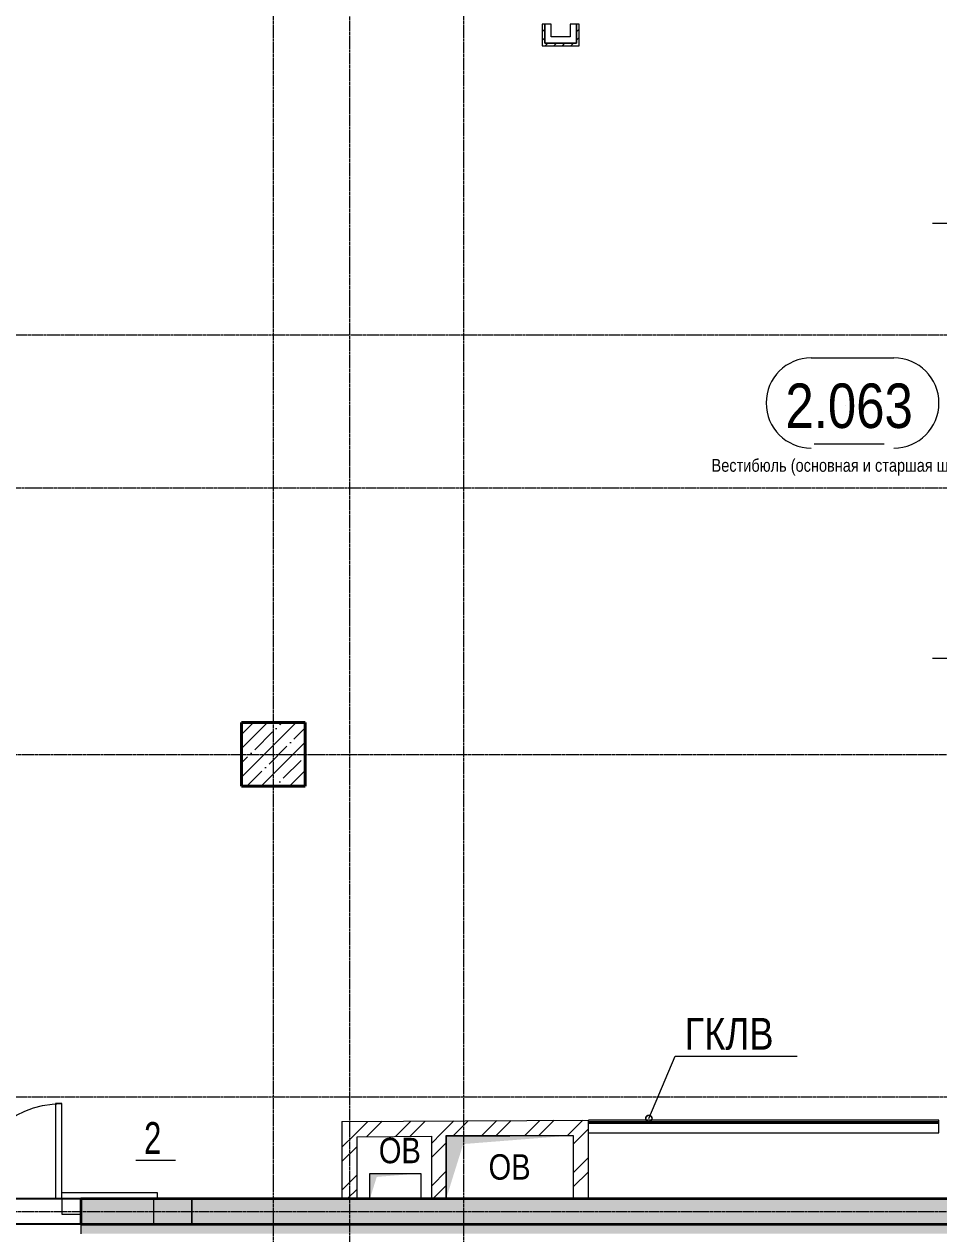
# Model space of a CAD drawing. Header units: millimetres. Extents: x -65509 to 912790, y 446 to 713294.
# Drawn here: x 245533 to 252735, y 196400 to 205925 of the extents above; entities that cross this region are included whole.
import ezdxf
from ezdxf import colors
from ezdxf.entities.mleader import LeaderData, LeaderLine
from ezdxf.enums import TextEntityAlignment as Align
from ezdxf.math import Vec2, Vec3

# ---------------------------------------------------------------- set-up
doc = ezdxf.new("R2010")
doc.units = ezdxf.units.MM
doc.linetypes.add('CENTER2', pattern=[28.575, 19.05, -3.175, 3.175, -3.175])
doc.linetypes.add('HIDDEN2', pattern=[4.7625, 3.175, -1.5875])
doc.layers.get('Defpoints').update_dxf_attribs({"color": 250})
for name, color, linetype, lineweight in [('АР_Area', 250, 'Continuous', 5), ('АР_Двери_витраж', 250, 'Continuous', 9), ('АР_Колонны', 250, 'Continuous', 30), ('АР_Отв. марка', 250, 'Continuous', 9), ('АР_Стены ГКЛ', 250, 'Continuous', 15), ('АР_Стены ЖБ', 250, 'Continuous', 35), ('АР_Стены кирпич', 250, 'Continuous', 20), ('АР_Стены_дефшов', 250, 'Continuous', 0), ('АР_Штриховка', 250, 'Continuous', 0), ('Зашивки ГКЛ на всю высоту', 250, 'Continuous', 25), ('ОВ_Отопление', 250, 'Continuous', 5), ('ОВ_Шахты', 250, 'Continuous', 5), ('Размеры зашивки ГКЛ', 250, 'Continuous', 0), ('РД_Оси_100', 250, 'Continuous', 0), ('СС_Отверстия', 250, 'Continuous', 9)]:
    doc.layers.add(name, color=color, linetype=linetype, lineweight=lineweight)
doc.layers.add('РД_Витраж_вн', color=250, linetype='Continuous')
doc.styles.add('Arial0', font='arial.ttf')
doc.styles.add('style1', font='ARIALN.TTF')
pattern_1 = [(45, (142195.16, 127275.07), (-112.2532, 112.2532), []), (45, (142307.41, 127275.07), (-112.2532, 112.2532), [198.4375, -39.6875, 0, -39.6875])]
pattern_2 = [(45, (142195.16, 127275.07), (-168.3798, 168.3798), []), (45, (142307.4, 127275.07), (-168.3798, 168.3798), [])]

# ---------------------------------------------------------------- blocks, each defined once
blk = doc.blocks.new('СОШ_2200_АР_ОСИ_М100_28.05.24')
at = {"layer": 'РД_Оси_100', "linetype": 'CENTER2'}
for p, q in [((119910, 76200), (-5954.958, 76200)), ((-5954.958, 75000), (119910, 75000)), ((89599.446, 72900), (119910, 72900))]:
    blk.add_line(p, q, dxfattribs=at)
for points in [[(105300, -6155), (105300, 139938.679)], [(105900, 139938.679), (105900, -6155)], [(106800, -6155), (106800, 139938.679)], [(119910, 70200), (-5954.958, 70200)], [(94200, 69300), (119410, 69300), (119910, 69450)]]:
    blk.add_lwpolyline(points, dxfattribs=at)
blk = doc.blocks.new('otv')
at = {"linetype": 'Continuous'}
blk.add_lwpolyline([(0, -1), (0, 0), (1, 0), (1, -1)], close=True, dxfattribs=at)
blk.add_solid([(0, -1), (0, 0), (0.1346, -0.1366), (1, 0)], dxfattribs=at)
blk = doc.blocks.new('_DotSmall')
at = {"color": 0, "linetype": 'ByBlock', "const_width": 0.5}
blk.add_lwpolyline([(-0.0625, 0, 1), (0.0625, 0, 1)], format="xyb", close=True, dxfattribs=at)
blk = doc.blocks.new('MOK-МаркаПом_овал_ареал')
for p, q in [((-2.986, 3.764), (3.522, 3.764)), ((-2.75, -3), (2.75, -3))]:
    blk.add_line(p, q)
for centre, radius, start, end in [((-2.986, 0.215), 3.55, 90, 270), ((3.522, 0.215), 3.55, 270, 90), ((-7.411, 0), 7.161, 0, 0.00095)]:
    blk.add_arc(centre, radius, start, end)
at = {"color": 0, "style": 'style1'}
blk.add_attdef('АР-ПОМЕЩЕНИЕ:НОМЕР', text='', height=3, dxfattribs=at).set_placement((0.261, 0), align=Align.MIDDLE)
blk = doc.blocks.new('MOK-МаркаПроема инж.')
blk.add_line((-1.328, -1.754), (1.802, -1.754))
at = {"color": 0, "style": 'Arial0', "width": 0.7}
blk.add_attdef('АР-ПРОЕМ:Коробка', text='', height=2.5, dxfattribs=at).set_placement((0, 0), align=Align.MIDDLE)

msp = doc.modelspace()

# ---------------------------------------------------------------- hatches: boundary and pattern name
at = {"layer": 'АР_Стены ГКЛ', "linetype": 'Continuous', "lineweight": 0}
h = msp.add_hatch(dxfattribs=at)
h.set_pattern_fill('ANSI31', color=256, scale=15, style=0)
h.set_pattern_definition([(45, (142195.157, 127275.073), (-33.67596, 33.67596), [])])
h.paths.add_polyline_path([(249612.901, 205755.073), (249632.901, 205775.073), (249632.901, 205925.073), (249612.901, 205925.073)], flags=0)
h = msp.add_hatch(dxfattribs=at)
h.set_pattern_fill('ANSI31', color=256, scale=15, angle=-360, style=0)
h.set_pattern_definition([(45, (142195.157, 127275.073), (-33.67596, 33.67596), [])])
h.paths.add_polyline_path([(249902.901, 205925.073), (249882.901, 205925.073), (249882.901, 205775.073), (249902.901, 205755.073)], flags=0)
h = msp.add_hatch(dxfattribs=at)
h.set_pattern_fill('ANSI31', color=256, scale=15, angle=-360, style=0)
h.set_pattern_definition([(45, (142195.157, 127275.073), (-33.67596, 33.67596), [])])
h.paths.add_polyline_path([(249902.901, 205755.073), (249882.901, 205775.073), (249632.901, 205775.073), (249612.901, 205755.073)], flags=0)
at = {"layer": 'АР_Штриховка', "linetype": 'Continuous', "lineweight": 5}
h = msp.add_hatch(dxfattribs=at)
h.set_pattern_fill('ANSI35', color=256, scale=25, style=0)
h.set_pattern_definition(pattern_1)
h.paths.add_polyline_path([(247245.157, 199925.073), (247745.157, 199925.073), (247745.157, 200425.073), (247245.157, 200425.073)], flags=0)
at = {"layer": 'АР_Штриховка', "linetype": 'Continuous', "lineweight": 0}
h = msp.add_hatch(dxfattribs=at)
h.set_pattern_fill('ANSI32', color=256, scale=25, style=0)
h.set_pattern_definition([(45, (142195.16, 127275.07), (-168.3798, 168.3798), []), (45, (142307.4, 127275.07), (-168.3798, 168.3798), [])])
h.paths.add_polyline_path([(248034.408, 197284.026), (248154.408, 197164.719), (248739.014, 197168.103), (248818.782, 197198.566), (248858.319, 197288.796)], flags=0)
h.paths.add_polyline_path([(248858.319, 197288.796), (248818.782, 197198.566), (248859.014, 197168.798), (249855.157, 197174.565), (249975.157, 197295.262)], flags=0)
h = msp.add_hatch(dxfattribs=at)
h.set_pattern_fill('ANSI32', color=256, scale=25, angle=-360, style=0)
h.set_pattern_definition(pattern_2)
h.paths.add_polyline_path([(248154.408, 197164.719), (248034.408, 197284.026), (248034.408, 196675.073), (248154.408, 196675.073)], flags=0)
h = msp.add_hatch(dxfattribs=at)
h.set_pattern_fill('ANSI32', color=256, scale=25, angle=-360, style=0)
h.set_pattern_definition(pattern_2)
h.paths.add_polyline_path([(249975.157, 197295.262), (249855.157, 197174.565), (249855.157, 196675.073), (249975.157, 196675.073)], flags=0)
h = msp.add_hatch(dxfattribs=at)
h.set_pattern_fill('ANSI32', color=256, scale=25, style=0)
h.set_pattern_definition([(45, (142195.16, 127275.07), (-168.3798, 168.3798), []), (45, (142307.4, 127275.07), (-168.3798, 168.3798), [])])
h.paths.add_polyline_path([(248739.014, 196675.073), (248859.014, 196675.073), (248859.014, 197168.798), (248818.782, 197198.566), (248739.014, 197168.103)], flags=0)
at = {"layer": 'АР_Штриховка', "linetype": 'Continuous', "lineweight": 5}
h = msp.add_hatch(dxfattribs=at)
h.set_pattern_fill('ANSI35', color=256, scale=25, style=0)
h.set_pattern_definition(pattern_1)
h.paths.add_polyline_path([(240795.157, 196675.073), (240995.157, 196475.073), (243979.311, 196475.073), (243979.311, 196675.073)], flags=0)
h.paths.add_polyline_path([(245979.568, 196675.073), (245979.568, 196475.073), (256895.17, 196475.073), (256895.17, 196675.073)], flags=0)
at = {"layer": 'АР_Штриховка', "linetype": 'Continuous', "lineweight": 0}
h = msp.add_hatch(dxfattribs=at)
h.set_pattern_fill('HONEY', color=256, scale=10, angle=-360, style=0)
h.set_pattern_definition([(4e-13, (142195.157, 127275.073), (47.625, 27.4963065), [31.75, -63.5]), (120, (142195.157, 127275.073), (-47.625, 27.4963066), [31.75, -63.5]), (60, (142195.157, 127275.073), (1e-07, 54.992613), [-63.5, 31.75])])
h.paths.add_polyline_path([(240995.157, 196475.073), (241070.157, 196400.073), (243979.331, 196400.073), (243979.331, 196475.073)], flags=0)
h.paths.add_polyline_path([(245979.331, 196475.073), (245979.331, 196400.073), (256895.157, 196400.073), (256895.157, 196475.073)], flags=0)
at = {"layer": 'СС_Отверстия', "linetype": 'Continuous', "lineweight": 5}
for points in [[(246854.126, 196475.073), (246854.126, 196675.073), (246704.126, 196575.073)], [(246554.126, 196475.073), (246854.126, 196475.073), (246704.126, 196575.073)]]:
    msp.add_hatch(color=256, dxfattribs=at).paths.add_polyline_path(points, flags=0)

# ---------------------------------------------------------------- linework, layer by layer
at = {"layer": 'АР_Двери_витраж', "linetype": 'Continuous', "lineweight": 9}
for points in [[(245829.568, 197425.073), (245779.568, 197425.073), (245779.568, 196675.073), (245829.568, 196675.073)], [(245829.568, 196555.073), (245979.568, 196555.073), (245979.568, 196675.073), (245829.568, 196675.073)]]:
    msp.add_lwpolyline(points, close=True, dxfattribs=at)
at = {"layer": 'АР_Двери_витраж'}
msp.add_lwpolyline([(246579.093, 196675.073), (245829.093, 196675.073), (245829.093, 196725.073), (246579.093, 196725.073)], close=True, dxfattribs=at)
at = {"layer": 'АР_Двери_витраж', "linetype": 'Continuous', "lineweight": 9, "extrusion": (0, 0, -1)}
msp.add_arc((-245829.568, 196675.073), 750, 0, 90, dxfattribs=at)
at = {"layer": 'АР_Колонны', "linetype": 'HIDDEN2', "lineweight": 25}
for p, q in [((247245.157, 200425.073), (247745.157, 200425.073)), ((247245.157, 199925.073), (247245.157, 200425.073)), ((247745.157, 200425.073), (247745.157, 199925.073)), ((247745.157, 199925.073), (247245.157, 199925.073))]:
    msp.add_line(p, q, dxfattribs=at)
at = {"layer": 'АР_Колонны', "linetype": 'Continuous', "lineweight": 35}
for p, q in [((247745.157, 200425.073), (247245.157, 200425.073)), ((247245.157, 199925.073), (247245.157, 200425.073)), ((247745.157, 200425.073), (247245.157, 200425.073)), ((247745.157, 199925.073), (247745.157, 200425.073)), ((247245.157, 199925.073), (247745.157, 199925.073))]:
    msp.add_line(p, q, dxfattribs=at)
at = {"layer": 'АР_Стены ГКЛ', "linetype": 'Continuous', "lineweight": 5}
for p, q in [((249632.901, 205925.073), (249612.901, 205925.073)), ((249612.901, 205925.073), (249612.901, 205755.073)), ((249682.901, 205925.073), (249632.901, 205925.073)), ((249632.901, 205925.073), (249632.901, 205775.073)), ((249632.901, 205775.073), (249632.901, 205925.073)), ((249682.901, 205825.073), (249682.901, 205925.073)), ((249882.901, 205925.073), (249832.901, 205925.073)), ((249832.901, 205925.073), (249832.901, 205825.073)), ((249882.901, 205775.073), (249882.901, 205925.073)), ((249902.901, 205925.073), (249882.901, 205925.073)), ((249882.901, 205925.073), (249882.901, 205775.073)), ((249902.901, 205755.073), (249902.901, 205925.073)), ((249612.901, 205755.073), (249902.901, 205755.073)), ((249632.901, 205775.073), (249882.901, 205775.073)), ((249882.901, 205775.073), (249632.901, 205775.073)), ((249832.901, 205825.073), (249682.901, 205825.073))]:
    msp.add_line(p, q, dxfattribs=at)
at = {"layer": 'АР_Стены ЖБ', "linetype": 'Continuous', "lineweight": 40}
for p, q in [((247745.157, 200425.073), (247245.157, 200425.073)), ((247245.157, 200425.073), (247245.157, 199925.073)), ((247745.157, 199925.073), (247745.157, 200425.073)), ((247245.157, 199925.073), (247745.157, 199925.073))]:
    msp.add_line(p, q, dxfattribs=at)
at = {"layer": 'АР_Стены ЖБ', "linetype": 'Continuous', "lineweight": 35}
for p, q in [((245979.568, 196675.073), (245979.568, 196475.073)), ((256895.17, 196675.073), (245979.568, 196675.073)), ((245979.568, 196475.073), (256895.17, 196475.073))]:
    msp.add_line(p, q, dxfattribs=at)
at = {"layer": 'АР_Стены ЖБ', "linetype": 'Continuous', "lineweight": 15}
for p, q in [((246554.126, 196475.073), (246554.126, 196675.073)), ((246854.126, 196675.073), (246854.126, 196475.073))]:
    msp.add_line(p, q, dxfattribs=at)
at = {"layer": 'АР_Стены кирпич', "linetype": 'Continuous', "lineweight": 20}
for p, q in [((248034.408, 197284.026), (249975.157, 197295.262)), ((248034.408, 197284.026), (248034.408, 196675.073)), ((249975.157, 196675.073), (249975.157, 197295.262)), ((248154.408, 197164.719), (248739.014, 197168.103)), ((248739.014, 197168.103), (248739.014, 196675.073)), ((248859.014, 197168.798), (249855.157, 197174.565)), ((248859.014, 196675.073), (248859.014, 197168.798)), ((249855.157, 197174.565), (249855.157, 196675.073)), ((248154.408, 196675.073), (248154.408, 197164.719)), ((248034.408, 196675.073), (248154.408, 196675.073)), ((248739.014, 196675.073), (248859.014, 196675.073)), ((249855.157, 196675.073), (249975.157, 196675.073))]:
    msp.add_line(p, q, dxfattribs=at)
at = {"layer": 'АР_Стены_дефшов', "linetype": 'Continuous', "lineweight": 0}
for p, q in [((243979.331, 196475.073), (245979.331, 196475.073)), ((245979.331, 196475.073), (245979.331, 196400.073)), ((256895.157, 196475.073), (245979.331, 196475.073))]:
    msp.add_line(p, q, dxfattribs=at)
at = {"layer": 'Зашивки ГКЛ на всю высоту', "linetype": 'Continuous', "lineweight": 0}
for p, q in [((252734.457, 197295.262), (249975.157, 197295.262)), ((249975.157, 197195.262), (249975.157, 197295.262)), ((249975.157, 197282.762), (252734.457, 197282.762)), ((252734.457, 197282.762), (249975.157, 197282.762)), ((249975.157, 197270.262), (252734.457, 197270.262)), ((252734.457, 197270.262), (249975.157, 197270.262)), ((252734.457, 197195.262), (252734.457, 197295.262)), ((249975.157, 197195.262), (252734.457, 197195.262))]:
    msp.add_line(p, q, dxfattribs=at)
at = {"layer": 'РД_Витраж_вн', "linetype": 'Continuous', "lineweight": -3}
for p, q in [((245979.311, 196675.073), (243979.311, 196675.073)), ((245979.311, 196475.073), (243979.311, 196475.073))]:
    msp.add_line(p, q, dxfattribs=at)
at = {"layer": 'СС_Отверстия', "linetype": 'Continuous', "lineweight": 9}
for p, q in [((246854.126, 196675.073), (246554.126, 196675.073)), ((246554.126, 196475.073), (246554.126, 196675.073)), ((246854.126, 196475.073), (246854.126, 196675.073)), ((246854.126, 196475.073), (246554.126, 196475.073))]:
    msp.add_line(p, q, dxfattribs=at)

# ---------------------------------------------------------------- block references
at = {"layer": 'АР_Area', "linetype": 'Continuous', "lineweight": 5}
ref = msp.add_blockref('MOK-МаркаПом_овал_ареал', (252028.575, 202920.691), dxfattribs=dict(at, xscale=100, yscale=100, zscale=100))
ref.add_attrib('АР-ПОМЕЩЕНИЕ:НОМЕР', '2.063', dxfattribs={"layer": '0', "color": 0, "height": 350, "style": 'style1'}).set_placement((252028.575, 202920.691), align=Align.MIDDLE)
ref.add_attrib('АР-ПОМЕЩЕНИЕ:НАИМЕНОВАНИЕ', 'Вестибюль (основная и старшая школа)', dxfattribs={"layer": 'Defpoints', "color": 2, "height": 100, "style": 'style1'}).set_placement((252019.16, 202439.298), align=Align.MIDDLE)
at = {"layer": 'АР_Отв. марка', "linetype": 'Continuous', "lineweight": 9, "xscale": 100, "yscale": 100, "zscale": 100}
msp.add_blockref('MOK-МаркаПроема инж.', (246544.727, 197156.506, 580), dxfattribs=at).add_auto_attribs({'АР-ПРОЕМ:Коробка': '2'})
at = {"layer": 'ОВ_Отопление', "xscale": 400, "yscale": 200}
msp.add_blockref('otv', (248255.157, 196875.554), dxfattribs=at)
at = {"layer": 'ОВ_Шахты', "xscale": 1000, "yscale": 500}
msp.add_blockref('otv', (248855.157, 197175.073), dxfattribs=at)
at = {"layer": 'РД_Оси_100'}
msp.add_blockref('СОШ_2200_АР_ОСИ_М100_28.05.24', (142195.157, 127275.073), dxfattribs=at)

# ---------------------------------------------------------------- texts
at = {"layer": 'ОВ_Отопление', "insert": (248490.638, 197054.434), "char_height": 200, "width": 590.00022, "attachment_point": 5, "style": 'style1'}
msp.add_mtext('ОВ', dxfattribs=at)
at = {"layer": 'ОВ_Шахты', "insert": (249355.157, 196925.073), "char_height": 200, "width": 800, "attachment_point": 5, "style": 'style1'}
msp.add_mtext('ОВ', dxfattribs=at)

# ---------------------------------------------------------------- leaders
at = {"layer": 'Размеры зашивки ГКЛ'}
ml = msp.add_multileader_mtext('Standard', dxfattribs=at)
ml.set_content('\\pxsm1;Тип 1 ', color=(0, 0, 138), style='style1')
ml.set_leader_properties(color=256, linetype='ByLayer', lineweight=9)
ml.build(insert=Vec2(0, 0))
ml.multileader.update_dxf_attribs({"has_dogleg": 0, "text_left_attachment_type": 6, "text_right_attachment_type": 6, "text_bottom_attachment_type": 10, "dogleg_length": 25, "arrow_head_size": 400})
ctx = ml.context
ctx.base_point, ctx.char_height, ctx.arrow_head_size, ctx.landing_gap_size, ctx.plane_origin = Vec3(253135.768, 204356.239), 400, 400, 50, Vec3(246985.574, 211326.804)
ctx.left_attachment, ctx.right_attachment, ctx.top_attachment = 6, 6, 10
notes = []
notes.append((ctx, [(1, (1, 1, 0), (254331.163, 204356.239), (-1, 0), 25, [(1, [(256414.449, 204356.239)], 0, [])])]))
ctx.mtext.insert, ctx.mtext.width, ctx.mtext.defined_height, ctx.mtext.line_spacing_factor, ctx.mtext.flow_direction = Vec3(253185.768, 204836.239), 1668.44707, 600, 0.3, 5
ml = msp.add_multileader_mtext('Standard', dxfattribs=at)
ml.set_content('\\pxsm1;Тип 1 ', color=(0, 0, 138), style='style1')
ml.set_leader_properties(color=256, linetype='ByLayer', lineweight=9)
ml.build(insert=Vec2(0, 0))
ml.multileader.update_dxf_attribs({"has_dogleg": 0, "text_left_attachment_type": 6, "text_right_attachment_type": 6, "text_bottom_attachment_type": 10, "dogleg_length": 25, "arrow_head_size": 400})
ctx = ml.context
ctx.base_point, ctx.char_height, ctx.arrow_head_size, ctx.landing_gap_size, ctx.plane_origin = Vec3(253135.768, 200931.571), 400, 400, 50, Vec3(246985.574, 207902.136)
ctx.left_attachment, ctx.right_attachment, ctx.top_attachment = 6, 6, 10
notes.append((ctx, [(1, (1, 1, 0), (254331.163, 200931.571), (-1, 0), 25, [(1, [(256414.449, 200931.571)], 0, [])])]))
ctx.mtext.insert, ctx.mtext.width, ctx.mtext.defined_height, ctx.mtext.line_spacing_factor, ctx.mtext.flow_direction = Vec3(253185.768, 201411.571), 1668.44707, 600, 0.3, 5
ml = msp.add_multileader_mtext('Standard', dxfattribs=at)
ml.set_content('\\pxsm1;ГКЛВ', color=256, style='style1')
ml.set_leader_properties(color=256, linetype='ByLayer', lineweight=9)
ml.set_arrow_properties(name='DOTSMALL')
ml.build(insert=Vec2(0, 0))
ml.multileader.update_dxf_attribs({"text_left_attachment_type": 6, "text_right_attachment_type": 6, "text_bottom_attachment_type": 10, "dogleg_length": 25, "arrow_head_size": 100})
ctx = ml.context
ctx.base_point, ctx.char_height, ctx.arrow_head_size, ctx.landing_gap_size, ctx.plane_origin = Vec3(250684.574, 197799.662), 250, 100, 50, Vec3(242014.14, 205148.341)
ctx.left_attachment, ctx.right_attachment, ctx.top_attachment = 6, 6, 10
notes.append((ctx, [(0, (1, 1, 0), (250659.574, 197799.662), (1, 0), 25, [(1, [(250451.78, 197307.944)], 0, [])])]))
ctx.mtext.insert, ctx.mtext.width, ctx.mtext.defined_height, ctx.mtext.line_spacing_factor, ctx.mtext.flow_direction = Vec3(250734.574, 198099.662), 1126.26794, 600, 0.3, 5
for ctx, leaders in notes:
    for number, flags, end, landing, length, lines in leaders:
        leader = LeaderData()
        leader.index, (leader.has_last_leader_line, leader.has_dogleg_vector, leader.attachment_direction) = number, flags
        leader.last_leader_point, leader.dogleg_vector, leader.dogleg_length = Vec3(end), Vec3(landing), length
        for number, points, colour, breaks in lines:
            line = LeaderLine()
            line.index, line.vertices, line.color, line.breaks = number, Vec3.list(points), colors.encode_raw_color(colour), breaks
            leader.lines.append(line)
        ctx.leaders.append(leader)

doc.saveas('drawing.dxf')
